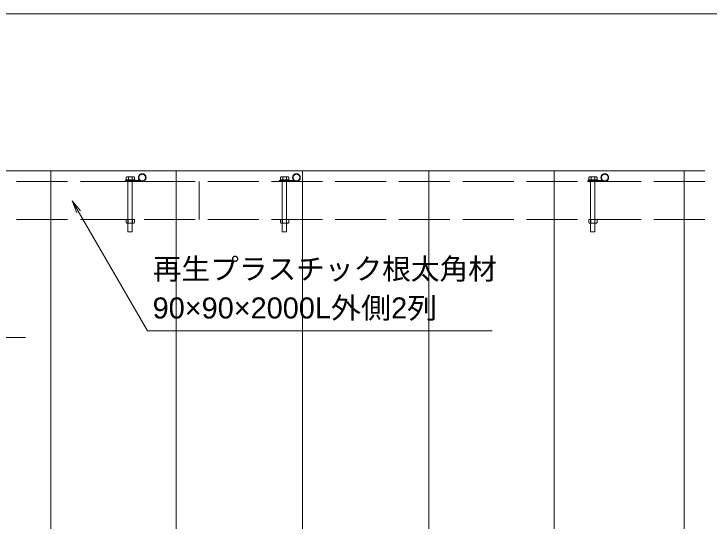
# Model space of a CAD drawing. Units: millimetres at full size, sheet at 1:20; details may follow other scales. Extents: x 200 to 8200, y 200 to 5740.
# Drawn here: x 3576 to 5212, y 4547 to 5740 of the extents above; entities that cross this region are included whole.
import ezdxf
from ezdxf.enums import TextEntityAlignment as Align

# ---------------------------------------------------------------- set-up
doc = ezdxf.new("R2010")
doc.units = ezdxf.units.MM
doc.header["$LTSCALE"] = 20
doc.linetypes.add('DASHED', pattern=[7.5, 6, -1.5])
for name, color, linetype, lineweight in [('ボルト', 7, 'DASHED', 18), ('図面枠-A3', 7, 'Continuous', 20), ('引出線', 7, 'Continuous', 13), ('破線', 7, 'DASHED', 9), ('階段本体', 7, 'Continuous', 18)]:
    doc.layers.add(name, color=color, linetype=linetype, lineweight=lineweight)
doc.layers.add('文字', color=7, linetype='Continuous')
doc.styles.add('ＭＳ Ｐゴシック', font='')
doc.styles.get('ＭＳ Ｐゴシック').set_extended_font_data('MS PGothic')

# ---------------------------------------------------------------- blocks, each defined once
blk = doc.blocks.new('open_arrow')
at = {"color": 0, "linetype": 'Continuous', "lineweight": -2}
blk.add_lwpolyline([(7.5, 1.25), (0, 0), (7.5, -1.25)], dxfattribs=at)

msp = doc.modelspace()

# ---------------------------------------------------------------- linework, layer by layer
at = {"layer": 'ボルト'}
for p, q in [((3840.26, 5349.88), (3840.26, 5355.28)), ((3843.1, 5356.88), (3857.04, 5356.88)), ((3845.82, 5349.88), (3845.82, 5355.28)), ((3854.32, 5349.88), (3854.32, 5355.28)), ((3859.88, 5349.88), (3859.88, 5355.28)), ((4203.37, 5349.88), (4203.37, 5355.28)), ((4206.2, 5356.88), (4220.14, 5356.88)), ((4208.92, 5349.88), (4208.92, 5355.28)), ((4217.42, 5349.88), (4217.42, 5355.28)), ((4222.98, 5349.88), (4222.98, 5355.28)), ((4929.25, 5349.88), (4929.25, 5355.28)), ((4932.09, 5356.88), (4946.03, 5356.88)), ((4934.81, 5349.88), (4934.81, 5355.28)), ((4943.31, 5349.88), (4943.31, 5355.28)), ((4948.87, 5349.88), (4948.87, 5355.28)), ((3837.87, 5347.88), (3845.87, 5347.88)), ((3837.87, 5347.88), (3837.87, 5346.88)), ((3837.87, 5346.88), (3854.32, 5346.88)), ((3837.87, 5346.88), (3837.87, 5345.88)), ((3877.87, 5345.88), (3837.87, 5345.88)), ((3837.87, 5345.88), (3845.87, 5345.88)), ((3839.57, 5347.88), (3839.57, 5349.88)), ((3839.57, 5349.88), (3860.57, 5349.88)), ((3844.32, 5346.88), (3844.32, 5226.88)), ((3868.46, 5347.88), (3854.32, 5347.88)), ((3877.86, 5346.88), (3854.32, 5346.88)), ((3854.32, 5346.88), (3854.32, 5226.88)), ((4200.98, 5347.88), (4208.98, 5347.88)), ((4200.98, 5347.88), (4200.98, 5346.88)), ((4200.98, 5346.88), (4217.42, 5346.88)), ((4200.98, 5346.88), (4200.98, 5345.88)), ((4240.98, 5345.88), (4200.98, 5345.88)), ((4200.98, 5345.88), (4208.98, 5345.88)), ((4202.67, 5347.88), (4202.67, 5349.88)), ((4202.67, 5349.88), (4223.67, 5349.88)), ((4207.42, 5346.88), (4207.42, 5226.88)), ((4231.56, 5347.88), (4217.42, 5347.88)), ((4240.96, 5346.88), (4217.42, 5346.88)), ((4217.42, 5346.88), (4217.42, 5226.88)), ((4926.86, 5347.88), (4934.86, 5347.88)), ((4926.86, 5347.88), (4926.86, 5346.88)), ((4926.86, 5346.88), (4943.31, 5346.88)), ((4926.86, 5346.88), (4926.86, 5345.88)), ((4966.86, 5345.88), (4926.86, 5345.88)), ((4926.86, 5345.88), (4934.86, 5345.88)), ((4928.56, 5347.88), (4928.56, 5349.88)), ((4928.56, 5349.88), (4949.56, 5349.88)), ((4933.31, 5346.88), (4933.31, 5226.88)), ((4957.45, 5347.88), (4943.31, 5347.88)), ((4966.85, 5346.88), (4943.31, 5346.88)), ((4943.31, 5346.88), (4943.31, 5226.88)), ((3839.96, 5255.88), (3859.59, 5255.88)), ((3839.96, 5255.88), (3839.96, 5248.88)), ((3845.19, 5247.84), (3845.19, 5255.87)), ((3854.68, 5255.88), (3854.68, 5249.88)), ((3859.59, 5255.88), (3859.59, 5248.88)), ((4203.06, 5255.88), (4222.69, 5255.88)), ((4203.06, 5255.88), (4203.06, 5248.88)), ((4208.3, 5247.84), (4208.3, 5255.87)), ((4217.79, 5255.88), (4217.79, 5249.88)), ((4222.69, 5255.88), (4222.69, 5248.88)), ((4928.95, 5255.88), (4948.58, 5255.88)), ((4928.95, 5255.88), (4928.95, 5248.88)), ((4934.19, 5247.84), (4934.19, 5255.87)), ((4943.67, 5255.88), (4943.67, 5249.88)), ((4948.58, 5255.88), (4948.58, 5248.88)), ((3840.96, 5247.88), (3839.96, 5248.88)), ((3840.96, 5247.88), (3858.59, 5247.88)), ((3858.59, 5247.88), (3859.59, 5248.88)), ((4204.06, 5247.88), (4203.06, 5248.88)), ((4204.06, 5247.88), (4221.69, 5247.88)), ((4221.69, 5247.88), (4222.69, 5248.88)), ((4929.95, 5247.88), (4928.95, 5248.88)), ((4929.95, 5247.88), (4947.58, 5247.88)), ((4947.58, 5247.88), (4948.58, 5248.88)), ((3854.32, 5226.88), (3844.32, 5226.88)), ((4217.42, 5226.88), (4207.42, 5226.88)), ((4943.31, 5226.88), (4933.31, 5226.88))]:
    msp.add_line(p, q, dxfattribs=at)
for points in [[(3860.57, 5349.88), (3860.57, 5347.88), (3839.57, 5347.88)], [(4223.67, 5349.88), (4223.67, 5347.88), (4202.67, 5347.88)], [(4949.56, 5349.88), (4949.56, 5347.88), (4928.56, 5347.88)]]:
    msp.add_lwpolyline(points, dxfattribs=at)
for centre, radius in [((3877.87, 5354.88), 9), ((3877.87, 5354.88), 8), ((3877.87, 5354.88), 8), ((4240.98, 5354.88), 9), ((4240.98, 5354.88), 8), ((4240.98, 5354.88), 8), ((4966.86, 5354.88), 9), ((4966.86, 5354.88), 8), ((4966.86, 5354.88), 8)]:
    msp.add_circle(centre, radius, dxfattribs=at)
for centre, radius, start, end in [((3868.89, 5349.41), 2.59, 255.71412, 18.85631), ((3868.84, 5349.65), 1.81, 257.91437, 355.75136), ((4232, 5349.41), 2.59, 255.71412, 18.85631), ((4231.94, 5349.65), 1.81, 257.91437, 355.75136), ((4957.88, 5349.41), 2.59, 255.71412, 18.85631), ((4957.83, 5349.65), 1.81, 257.91437, 355.75136), ((3852.68, 5249.88), 2, 270, 0), ((3856.68, 5249.88), 2, 180, 270), ((4215.79, 5249.88), 2, 270, 0), ((4219.79, 5249.88), 2, 180, 270), ((4941.67, 5249.88), 2, 270, 0), ((4945.67, 5249.88), 2, 180, 270)]:
    msp.add_arc(centre, radius, start, end, dxfattribs=at)
for centre, major_axis, start_param, end_param in [((3843.58, 5353.1), (4.04, 0), 1.6887973, 2.5318742), ((3843.14, 5354.08), (2.97, 0), 0.4414906, 1.5829156), ((3850.07, 5351.08), (6.16, 0), 1.5707963, 2.3318087), ((3850.07, 5351.08), (-6.16, 0), 3.9513766, 4.712389), ((3857, 5354.08), (-2.97, 0), 4.7002697, 5.8416947), ((3856.56, 5353.1), (-4.04, 0), 3.7513111, 4.594388), ((4206.68, 5353.1), (4.04, 0), 1.6887973, 2.5318742), ((4206.24, 5354.08), (2.97, 0), 0.4414906, 1.5829156), ((4213.17, 5351.08), (6.16, 0), 1.5707963, 2.3318087), ((4213.17, 5351.08), (-6.16, 0), 3.9513766, 4.712389), ((4220.11, 5354.08), (-2.97, 0), 4.7002697, 5.8416947), ((4219.67, 5353.1), (-4.04, 0), 3.7513111, 4.594388), ((4932.57, 5353.1), (4.04, 0), 1.6887973, 2.5318742), ((4932.13, 5354.08), (2.97, 0), 0.4414906, 1.5829156), ((4939.06, 5351.08), (6.16, 0), 1.5707963, 2.3318087), ((4939.06, 5351.08), (-6.16, 0), 3.9513766, 4.712389), ((4946, 5354.08), (-2.97, 0), 4.7002697, 5.8416947), ((4945.56, 5353.1), (-4.04, 0), 3.7513111, 4.594388)]:
    msp.add_ellipse(centre, major_axis=major_axis, ratio=0.9411, start_param=start_param, end_param=end_param, dxfattribs=at)
at = {"layer": '図面枠-A3'}
msp.add_lwpolyline([(200, 200), (8200, 200), (8200, 5740), (200, 5740)], close=True, dxfattribs=at)
at = {"layer": '引出線'}
for points in [[(3713.39, 5300.45), (3890.33, 4993.99), (4693.68, 4993.99), (4701.68, 4993.99)], [(2396.9, 5226.88), (2540.02, 4978.98), (3595.04, 4978.98), (3603.04, 4978.98)]]:
    msp.add_lwpolyline(points, dxfattribs=at)
at = {"layer": '破線'}
for p, q in [((5202.35, 5345.88), (2187.36, 5345.88)), ((4012, 5255.88), (4012, 5345.88)), ((5202.35, 5255.88), (2187.36, 5255.88))]:
    msp.add_line(p, q, dxfattribs=at)
at = {"layer": '階段本体'}
for p, q in [((5202.35, 5370.96), (2187.36, 5370.96)), ((3663.01, 3370.96), (3663.01, 5370.96)), ((3957.56, 3368.04), (3957.56, 5370.96)), ((4254.97, 3370.96), (4254.97, 5370.96)), ((4552.37, 3372.04), (4552.37, 5370.96)), ((4847.32, 3370.96), (4847.32, 5370.96)), ((5153.68, 3370.96), (5153.68, 5370.96))]:
    msp.add_line(p, q, dxfattribs=at)

# ---------------------------------------------------------------- block references
at = {"layer": '引出線', "xscale": 4, "yscale": 4, "rotation": 300}
msp.add_blockref('open_arrow', (3713.39, 5300.45), dxfattribs=at)

# ---------------------------------------------------------------- texts
at = {"layer": '文字', "style": 'ＭＳ Ｐゴシック'}
msp.add_text('再生プラスチック根太角材', height=49.49, dxfattribs=at).set_placement((3902.75, 5100.39), align=Align.BOTTOM_LEFT)
at = {"layer": '文字', "style": 'ＭＳ Ｐゴシック', "width": 1.05}
msp.add_text('90×90×2000L外側2列', height=49.49, dxfattribs=at).set_placement((3902.46, 5008.54), align=Align.BOTTOM_LEFT)

doc.saveas('drawing.dxf')
